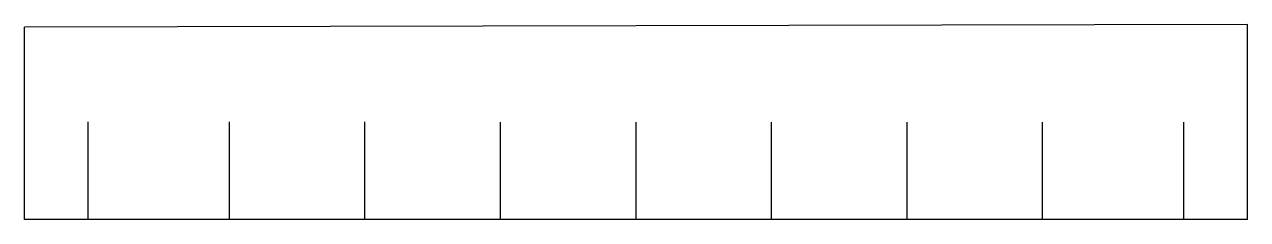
# Model space of a CAD drawing. Header units: millimetres. Extents: x -97 to 97, y 2 to 32.
import ezdxf

# ---------------------------------------------------------------- set-up
doc = ezdxf.new("R2010")
doc.units = ezdxf.units.MM
doc.layers.add('Sketch038', color=7, linetype='CONTINUOUS')

msp = doc.modelspace()

# ---------------------------------------------------------------- linework, layer by layer
at = {"layer": 'Sketch038'}
for p, q in [((97, 32.5, 11), (-97, 32.0688, 11)), ((-97, 1.53561, 11), (-97, 32.0688, 11)), ((97, 1.5, 11), (97, 32.5, 11)), ((-86.875, 1.53561, 11), (-86.875, 17.0356, 11)), ((-64.5, 1.53561, 11), (-64.5, 17.0356, 11)), ((-43, 1.51781, 11), (-43, 17.0178, 11)), ((-21.5, 1.5, 11), (-21.5, 17, 11)), ((0, 1.5, 11), (0, 17, 11)), ((21.5, 1.5, 11), (21.5, 17, 11)), ((43, 1.5, 11), (43, 17, 11)), ((64.5, 1.5, 11), (64.5, 17, 11)), ((86.875, 1.5, 11), (86.875, 17, 11)), ((97, 1.5, 11), (-97, 1.53561, 11))]:
    msp.add_line(p, q, dxfattribs=at)

doc.saveas('drawing.dxf')
